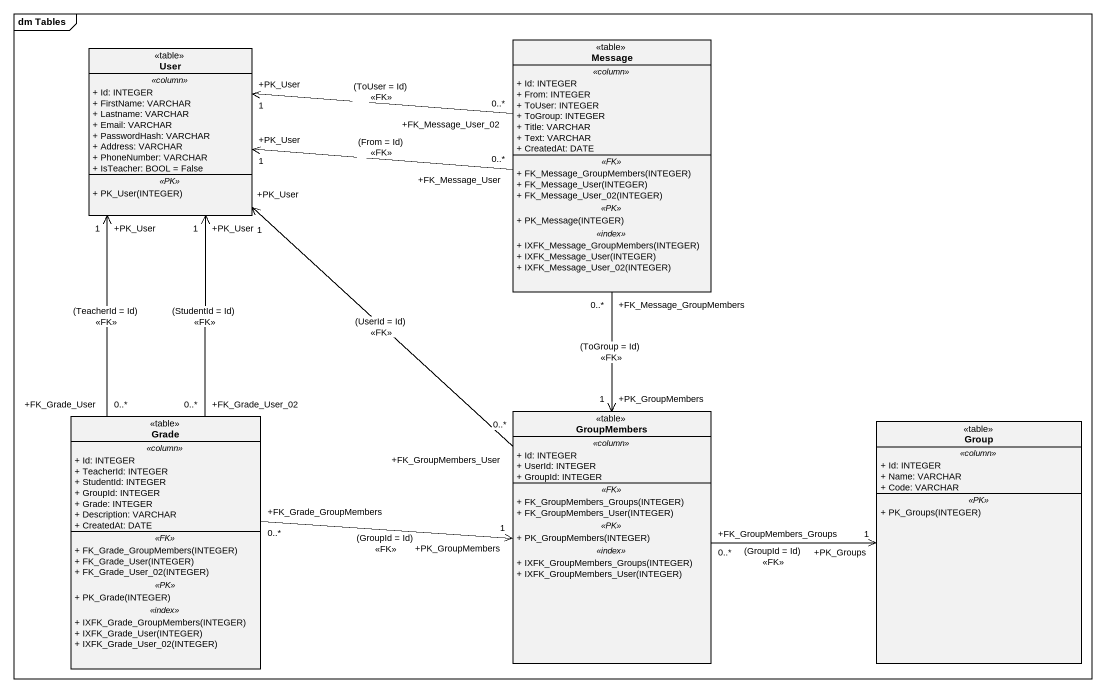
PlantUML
@startuml
mainframe dm Tables
hide circle
hide empty members
skinparam classAttributeIconSize 0
class User <<table>> {
  .. <<column>> ..
  + Id: INTEGER
  + FirstName: VARCHAR
  + Lastname: VARCHAR
  + Email: VARCHAR
  + PasswordHash: VARCHAR
  + Address: VARCHAR
  + PhoneNumber: VARCHAR
  + IsTeacher: BOOL = False
  .. <<PK>> ..
  + PK_User(INTEGER)
}
class Message <<table>> {
  .. <<column>> ..
  + Id: INTEGER
  + From: INTEGER
  + ToUser: INTEGER
  + ToGroup: INTEGER
  + Title: VARCHAR
  + Text: VARCHAR
  + CreatedAt: DATE
  .. <<FK>> ..
  + FK_Message_GroupMembers(INTEGER)
  + FK_Message_User(INTEGER)
  + FK_Message_User_02(INTEGER)
  .. <<PK>> ..
  + PK_Message(INTEGER)
  .. <<index>> ..
  + IXFK_Message_GroupMembers(INTEGER)
  + IXFK_Message_User(INTEGER)
  + IXFK_Message_User_02(INTEGER)
}
class Grade <<table>> {
  .. <<column>> ..
  + Id: INTEGER
  + TeacherId: INTEGER
  + StudentId: INTEGER
  + GroupId: INTEGER
  + Grade: INTEGER
  + Description: VARCHAR
  + CreatedAt: DATE
  .. <<FK>> ..
  + FK_Grade_GroupMembers(INTEGER)
  + FK_Grade_User(INTEGER)
  + FK_Grade_User_02(INTEGER)
  .. <<PK>> ..
  + PK_Grade(INTEGER)
  .. <<index>> ..
  + IXFK_Grade_GroupMembers(INTEGER)
  + IXFK_Grade_User(INTEGER)
  + IXFK_Grade_User_02(INTEGER)
}
class GroupMembers <<table>> {
  .. <<column>> ..
  + Id: INTEGER
  + UserId: INTEGER
  + GroupId: INTEGER
  .. <<FK>> ..
  + FK_GroupMembers_Groups(INTEGER)
  + FK_GroupMembers_User(INTEGER)
  .. <<PK>> ..
  + PK_GroupMembers(INTEGER)
  .. <<index>> ..
  + IXFK_GroupMembers_Groups(INTEGER)
  + IXFK_GroupMembers_User(INTEGER)
}
class "Group" as Group_ <<table>> {
  .. <<column>> ..
  + Id: INTEGER
  + Name: VARCHAR
  + Code: VARCHAR
  .. <<PK>> ..
  + PK_Groups(INTEGER)
}
Message "+FK_Message_User\n0..*" -left-> "+PK_User\n1" User : (From = Id)\n<<FK>>
Message "+FK_Message_User_02\n0..*" -left-> "+PK_User\n1" User : (ToUser = Id)\n<<FK>>
Message "+FK_Message_GroupMembers\n0..*" --> "+PK_GroupMembers\n1" GroupMembers : (ToGroup = Id)\n<<FK>>
Grade "+FK_Grade_User_02\n0..*" -up-> "+PK_User\n1" User : (StudentId = Id)\n<<FK>>
Grade "+FK_Grade_User\n0..*" -up-> "+PK_User\n1" User : (TeacherId = Id)\n<<FK>>
Grade "+FK_Grade_GroupMembers\n0..*" -right-> "+PK_GroupMembers\n1" GroupMembers : (GroupId = Id)\n<<FK>>
GroupMembers "+FK_GroupMembers_User\n0..*" -up-> "+PK_User\n1" User : (UserId = Id)\n<<FK>>
GroupMembers "+FK_GroupMembers_Groups\n0..*" -right-> "+PK_Groups\n1" Group_ : (GroupId = Id)\n<<FK>>
@enduml
